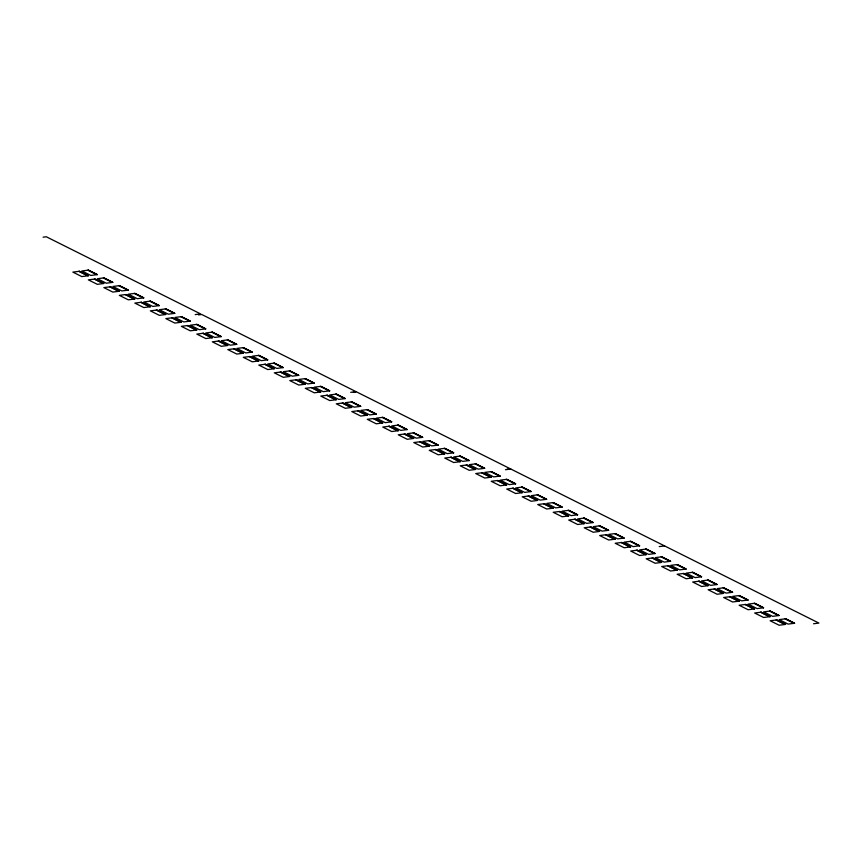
<?xml version="1.0" encoding="UTF-8"?>
<svg xmlns="http://www.w3.org/2000/svg" width="862" height="862" viewBox="0 0 862 862"><rect width="100%" height="100%" fill="white"/><g stroke="black" fill="none" stroke-linecap="round" stroke-linejoin="round"><path stroke-width="1.29" d="M43.1 237.179L46.3 236.77L200.598 313.919L195.232 314.598M198.54 314.899L201.74 314.49L356.038 391.65L350.683 392.329M353.323 392.285L356.523 391.887L818.9 623.075L813.534 623.754M507.093 469.176L510.293 468.777M505.466 469.715L510.821 469.036M659.236 546.605L664.602 545.926M78.862 271.347L72.861 272.112L81.815 276.583L87.816 275.818L78.862 271.347M79.336 271.282L88.29 275.765L79.336 271.282M87.87 270.205L81.868 270.97L90.822 275.441L96.824 274.687L87.87 270.205M88.344 270.151L97.298 274.622L88.344 270.151M94.367 279.094L88.355 279.859L97.309 284.331L103.311 283.576L94.367 279.094M94.831 279.04L103.785 283.512L94.831 279.04M103.365 277.952L97.363 278.717L106.317 283.189L112.319 282.434L103.365 277.952M103.839 277.898L112.793 282.37L103.839 277.898M109.862 286.841L103.86 287.606L112.803 292.078L118.805 291.324L109.862 286.841M110.325 286.787L119.279 291.259L110.325 286.787M118.859 285.699L112.857 286.464L121.811 290.936L127.813 290.182L118.859 285.699M119.333 285.645L128.287 290.117L119.333 285.645M125.356 294.588L119.355 295.354L128.298 299.825L134.31 299.071L125.356 294.588M125.83 294.535L134.774 299.006L125.83 294.535M134.353 293.446L128.352 294.211L137.306 298.683L143.307 297.929L134.353 293.446M134.828 293.392L143.782 297.864L134.828 293.392M140.851 302.336L134.849 303.101L143.803 307.572L149.805 306.818L140.851 302.336M141.325 302.282L150.268 306.753L141.325 302.282M149.848 301.194L143.846 301.959L152.8 306.43L158.802 305.676L149.848 301.194M150.322 301.14L159.276 305.611L150.322 301.14M156.345 310.083L150.344 310.848L159.298 315.32L165.299 314.565L156.345 310.083M156.819 310.029L165.773 314.501L156.819 310.029M165.342 308.941L159.341 309.706L168.295 314.177L174.296 313.423L165.342 308.941M165.816 308.887L174.77 313.359L165.816 308.887M171.84 317.83L165.838 318.595L174.792 323.067L180.794 322.313L171.84 317.83M172.314 317.776L181.268 322.248L172.314 317.776M180.837 316.699L174.835 317.453L183.789 321.925L189.791 321.17L180.837 316.699M181.311 316.634L190.265 321.106L181.311 316.634M187.334 325.577L181.332 326.342L190.286 330.814L196.288 330.06L187.334 325.577M187.808 325.524L196.762 329.995L187.808 325.524M196.342 324.446L190.33 325.2L199.284 329.683L205.285 328.918L196.342 324.446M196.805 324.381L205.759 328.853L196.805 324.381M202.829 333.325L196.827 334.09L205.781 338.561L211.783 337.807L202.829 333.325M203.303 333.271L212.257 337.742L203.303 333.271M211.836 332.193L205.824 332.947L214.778 337.43L220.78 336.665L211.836 332.193M212.3 332.129L221.254 336.611L212.3 332.129M218.323 341.072L212.321 341.837L221.275 346.308L227.277 345.554L218.323 341.072M218.797 341.018L227.751 345.49L218.797 341.018M227.331 339.94L221.329 340.695L230.273 345.177L236.285 344.412L227.331 339.94M227.805 339.876L236.748 344.358L227.805 339.876M233.817 348.819L227.816 349.584L236.77 354.056L242.772 353.301L233.817 348.819M234.292 348.765L243.246 353.237L234.292 348.765M242.825 347.688L236.824 348.442L245.767 352.924L251.779 352.159L242.825 347.688M243.299 347.623L252.243 352.105L243.299 347.623M249.312 356.577L243.31 357.331L252.264 361.803L258.266 361.049L249.312 356.577M249.786 356.512L258.74 360.984L249.786 356.512M258.32 355.435L252.318 356.189L261.272 360.672L267.274 359.907L258.32 355.435M258.794 355.37L267.748 359.853L258.794 355.37M264.806 364.324L258.805 365.079L267.759 369.561L273.76 368.796L264.806 364.324M265.28 364.26L274.235 368.731L265.28 364.26M273.814 363.182L267.813 363.936L276.767 368.419L282.768 367.654L273.814 363.182M274.288 363.117L283.242 367.6L274.288 363.117M280.301 372.072L274.299 372.826L283.253 377.308L289.255 376.543L280.301 372.072M280.775 372.007L289.729 376.478L280.775 372.007M289.309 370.929L283.307 371.684L292.261 376.166L298.263 375.401L289.309 370.929M289.783 370.865L298.737 375.347L289.783 370.865M295.795 379.819L289.794 380.573L298.748 385.055L304.749 384.29L295.795 379.819M296.269 379.754L305.223 384.236L296.269 379.754M304.803 378.677L298.802 379.431L307.756 383.913L313.757 383.148L304.803 378.677M305.277 378.612L314.231 383.094L305.277 378.612M311.29 387.566L305.288 388.32L314.242 392.803L320.244 392.038L311.29 387.566M311.764 387.501L320.718 391.984L311.764 387.501M320.298 386.424L314.296 387.178L323.25 391.66L329.252 390.895L320.298 386.424M320.772 386.359L329.726 390.842L320.772 386.359M326.784 395.313L320.783 396.067L329.737 400.55L335.738 399.785L326.784 395.313M327.258 395.249L336.212 399.731L327.258 395.249M335.792 394.171L329.79 394.925L338.744 399.408L344.746 398.643L335.792 394.171M336.266 394.106L345.22 398.589L336.266 394.106M342.289 403.06L336.277 403.815L345.231 408.297L351.233 407.532L342.289 403.06M342.753 402.996L351.707 407.478L342.753 402.996M351.287 401.918L345.285 402.683L354.239 407.155L360.241 406.39L351.287 401.918M351.761 401.854L360.715 406.336L351.761 401.854M357.784 410.808L351.771 411.562L360.725 416.044L366.727 415.279L357.784 410.808M358.247 410.743L367.201 415.225L358.247 410.743M366.781 409.665L360.779 410.431L369.733 414.902L375.735 414.137L366.781 409.665M367.255 409.601L376.209 414.083L367.255 409.601M373.278 418.555L367.277 419.309L376.22 423.792L382.232 423.026L373.278 418.555M373.752 418.49L382.696 422.973L373.752 418.49M382.275 417.413L376.274 418.178L385.228 422.649L391.229 421.895L382.275 417.413M382.75 417.359L391.704 421.83L382.75 417.359M388.773 426.302L382.771 427.056L391.714 431.539L397.727 430.774L388.773 426.302M389.247 426.237L398.19 430.72L389.247 426.237M397.77 425.16L391.768 425.925L400.722 430.397L406.724 429.642L397.77 425.16M398.244 425.106L407.198 429.578L398.244 425.106M404.267 434.049L398.266 434.804L407.22 439.286L413.221 438.521L404.267 434.049M404.741 433.985L413.695 438.467L404.741 433.985M413.264 432.907L407.263 433.672L416.217 438.144L422.218 437.39L413.264 432.907M413.738 432.853L422.692 437.325L413.738 432.853M419.762 441.797L413.76 442.551L422.714 447.033L428.716 446.268L419.762 441.797M420.236 441.732L429.19 446.214L420.236 441.732M428.759 440.654L422.757 441.419L431.711 445.891L437.713 445.137L428.759 440.654M429.233 440.601L438.187 445.072L429.233 440.601M435.256 449.544L429.254 450.309L438.208 454.78L444.21 454.015L435.256 449.544M435.73 449.479L444.684 453.962L435.73 449.479M444.253 448.402L438.252 449.167L447.206 453.638L453.207 452.884L444.253 448.402M444.727 448.348L453.681 452.819L444.727 448.348M450.751 457.291L444.749 458.056L453.703 462.528L459.705 461.763L450.751 457.291M451.225 457.226L460.179 461.709L451.225 457.226M459.758 456.149L453.746 456.914L462.7 461.385L468.702 460.631L459.758 456.149M460.222 456.095L469.176 460.567L460.222 456.095M466.245 465.038L460.243 465.803L469.197 470.275L475.199 469.521L466.245 465.038M466.719 464.984L475.673 469.456L466.719 464.984M475.253 463.896L469.251 464.661L478.194 469.133L484.196 468.378L475.253 463.896M475.716 463.842L484.67 468.314L475.716 463.842M481.739 472.785L475.738 473.55L484.692 478.022L490.693 477.268L481.739 472.785M482.214 472.732L491.168 477.203L482.214 472.732M490.747 471.643L484.746 472.408L493.689 476.88L499.701 476.126L490.747 471.643M491.221 471.589L500.165 476.061L491.221 471.589M497.234 480.533L491.232 481.298L500.186 485.769L506.188 485.015L497.234 480.533M497.708 480.479L506.662 484.95L497.708 480.479M506.242 479.391L500.24 480.156L509.194 484.627L515.196 483.873L506.242 479.391M506.716 479.337L515.659 483.808L506.716 479.337M512.728 488.28L506.727 489.045L515.681 493.517L521.682 492.762L512.728 488.28M513.202 488.226L522.156 492.698L513.202 488.226M521.736 487.138L515.735 487.903L524.689 492.374L530.69 491.62L521.736 487.138M522.21 487.084L531.164 491.555L522.21 487.084M528.223 496.027L522.221 496.792L531.175 501.264L537.177 500.51L528.223 496.027M528.697 495.973L537.651 500.445L528.697 495.973M537.231 494.885L531.229 495.65L540.183 500.122L546.185 499.367L537.231 494.885M537.705 494.831L546.659 499.303L537.705 494.831M543.717 503.774L537.716 504.539L546.67 509.011L552.671 508.257L543.717 503.774M544.191 503.72L553.145 508.192L544.191 503.72M552.725 502.643L546.723 503.397L555.678 507.869L561.679 507.115L552.725 502.643M553.199 502.578L562.153 507.05L553.199 502.578M559.212 511.522L553.21 512.287L562.164 516.758L568.166 516.004L559.212 511.522M559.686 511.468L568.64 515.939L559.686 511.468M568.22 510.39L562.218 511.144L571.172 515.627L577.174 514.862L568.22 510.39M568.694 510.326L577.648 514.797L568.694 510.326M574.706 519.269L568.704 520.034L577.659 524.505L583.66 523.751L574.706 519.269M575.18 519.215L584.134 523.687L575.18 519.215M583.714 518.137L577.712 518.892L586.666 523.374L592.668 522.609L583.714 518.137M584.188 518.073L593.142 522.555L584.188 518.073M590.201 527.016L584.199 527.781L593.153 532.253L599.155 531.498L590.201 527.016M590.675 526.962L599.629 531.434L590.675 526.962M599.209 525.885L593.207 526.639L602.161 531.121L608.163 530.356L599.209 525.885M599.683 525.82L608.637 530.302L599.683 525.82M605.706 534.763L599.693 535.528L608.647 540L614.649 539.246L605.706 534.763M606.169 534.709L615.123 539.181L606.169 534.709M614.703 533.632L608.701 534.386L617.655 538.869L623.657 538.103L614.703 533.632M615.177 533.567L624.131 538.05L615.177 533.567M621.2 542.521L615.199 543.275L624.142 547.747L630.144 546.993L621.2 542.521M621.664 542.457L630.618 546.928L621.664 542.457M630.197 541.379L624.196 542.133L633.15 546.616L639.151 545.851L630.197 541.379M630.672 541.314L639.626 545.797L630.672 541.314M636.695 550.268L630.693 551.023L639.636 555.505L645.649 554.74L636.695 550.268M637.169 550.204L646.112 554.675L637.169 550.204M645.692 549.126L639.69 549.881L648.644 554.363L654.646 553.598L645.692 549.126M646.166 549.062L655.12 553.544L646.166 549.062M652.189 558.016L646.188 558.77L655.142 563.252L661.143 562.487L652.189 558.016M652.663 557.951L661.607 562.423L652.663 557.951M661.186 556.874L655.185 557.628L664.139 562.11L670.14 561.345L661.186 556.874M661.66 556.809L670.614 561.291L661.66 556.809M667.684 565.763L661.682 566.517L670.636 571L676.638 570.235L667.684 565.763M668.158 565.698L677.112 570.181L668.158 565.698M676.681 564.621L670.679 565.375L679.633 569.857L685.635 569.092L676.681 564.621M677.155 564.556L686.109 569.039L677.155 564.556M683.178 573.51L677.176 574.264L686.13 578.747L692.132 577.982L683.178 573.51M683.652 573.446L692.606 577.928L683.652 573.446M692.175 572.368L686.174 573.122L695.128 577.605L701.129 576.84L692.175 572.368M692.649 572.303L701.603 576.786L692.649 572.303M698.673 581.257L692.671 582.012L701.625 586.494L707.627 585.729L698.673 581.257M699.147 581.193L708.101 585.675L699.147 581.193M707.67 580.115L701.668 580.869L710.622 585.352L716.624 584.587L707.67 580.115M708.144 580.051L717.098 584.533L708.144 580.051M714.167 589.005L708.165 589.759L717.119 594.241L723.121 593.476L714.167 589.005M714.641 588.94L723.595 593.422L714.641 588.94M723.175 587.862L717.162 588.627L726.116 593.099L732.118 592.334L723.175 587.862M723.638 587.798L732.592 592.28L723.638 587.798M729.661 596.752L723.66 597.506L732.614 601.988L738.615 601.223L729.661 596.752M730.136 596.687L739.09 601.17L730.136 596.687M738.669 595.61L732.668 596.375L741.611 600.846L747.613 600.081L738.669 595.61M739.133 595.545L748.087 600.027L739.133 595.545M745.156 604.499L739.154 605.253L748.108 609.736L754.11 608.971L745.156 604.499M745.63 604.434L754.584 608.917L745.63 604.434M754.164 603.357L748.162 604.122L757.105 608.594L763.118 607.839L754.164 603.357M754.638 603.303L763.581 607.775L754.638 603.303M760.65 612.246L754.649 613.001L763.603 617.483L769.604 616.718L760.65 612.246M761.124 612.182L770.078 616.664L761.124 612.182M769.658 611.104L763.657 611.869L772.611 616.341L778.612 615.587L769.658 611.104M770.132 611.05L779.076 615.522L770.132 611.05M776.145 619.993L770.143 620.748L779.097 625.23L785.099 624.465L776.145 619.993M776.619 619.929L785.573 624.411L776.619 619.929M785.153 618.851L779.151 619.616L788.105 624.088L794.107 623.334L785.153 618.851M785.627 618.797L794.581 623.269L785.627 618.797"/></g></svg>
